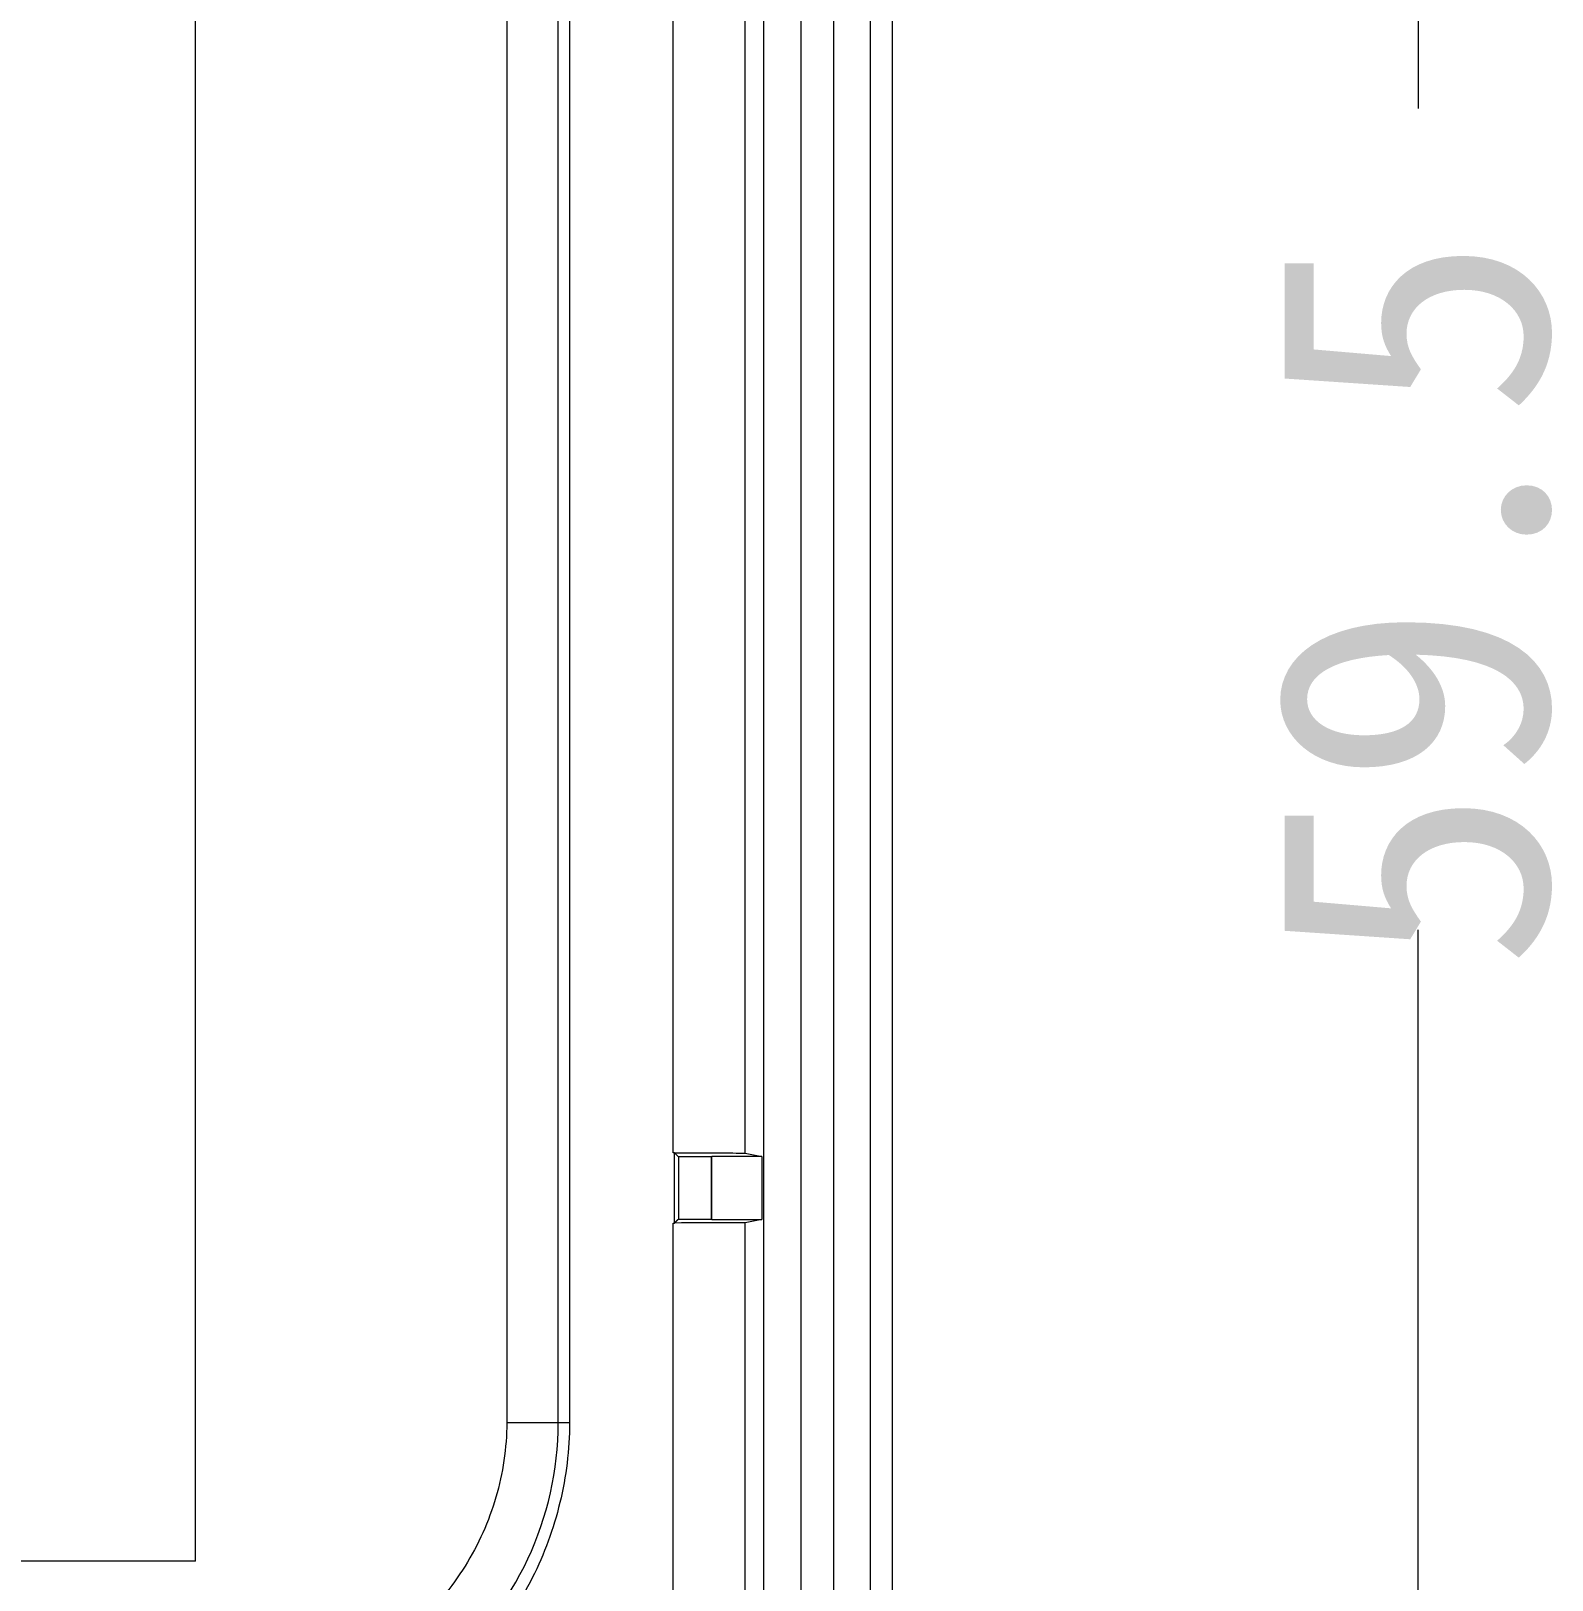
# Model space of a CAD drawing. Header units: inches. Extents: x 0 to 40, y 35.9 to 64.1.
# Drawn here: x 28.446 to 30.338, y 49.511 to 51.437 of the extents above; entities that cross this region are included whole.
import ezdxf

# ---------------------------------------------------------------- set-up
doc = ezdxf.new("R2010")
doc.units = ezdxf.units.IN
doc.header["$MEASUREMENT"] = 0
doc.layers.add('2', color=7, linetype='Continuous')

# ---------------------------------------------------------------- blocks, each defined once
blk = doc.blocks.new('block 1928')
at = {"layer": '2', "color": 7, "lineweight": 18, "true_color": 0xffffff}
blk.add_lwpolyline([(29.2921, 50.0374), (29.2513, 50.0374)], dxfattribs=at)
blk = doc.blocks.new('block 1930')
at = {"layer": '2', "color": 7, "lineweight": 18, "true_color": 0xffffff}
blk.add_lwpolyline([(29.1018, 49.7067), (29.1018, 52.5755)], dxfattribs=at)
blk = doc.blocks.new('block 1947')
at = {"layer": '2', "color": 7, "lineweight": 18, "true_color": 0xffffff}
blk.add_lwpolyline([(29.2927, 49.9595), (29.2927, 50.0377)], dxfattribs=at)
blk = doc.blocks.new('block 1952')
at = {"layer": '2', "color": 7, "lineweight": 18, "true_color": 0xffffff}
blk.add_lwpolyline([(29.2921, 49.9599), (29.2927, 49.9595)], dxfattribs=at)
blk = doc.blocks.new('block 1992')
at = {"layer": '2', "color": 7, "lineweight": 18, "true_color": 0xffffff}
blk.add_lwpolyline([(29.2513, 49.9599), (29.2921, 49.9599)], dxfattribs=at)
blk = doc.blocks.new('block 1999')
at = {"layer": '2', "color": 7, "lineweight": 18, "true_color": 0xffffff}
blk.add_lwpolyline([(29.2921, 50.0374), (29.2921, 49.9599)], dxfattribs=at)
blk = doc.blocks.new('block 2004')
at = {"layer": '2', "color": 7, "lineweight": 18, "true_color": 0xffffff}
blk.add_lwpolyline([(29.355, 50.0377), (29.2927, 50.0377)], dxfattribs=at)
blk = doc.blocks.new('block 2029')
at = {"layer": '2', "color": 7, "lineweight": 18, "true_color": 0xffffff}
blk.add_lwpolyline([(29.355, 49.9595), (29.3345, 49.9554)], dxfattribs=at)
blk = doc.blocks.new('block 2044')
at = {"layer": '2', "color": 7, "lineweight": 18, "true_color": 0xffffff}
blk.add_lwpolyline([(29.0379, 52.5755), (29.0379, 49.7067)], dxfattribs=at)
blk = doc.blocks.new('block 2048')
at = {"layer": '2', "color": 7, "lineweight": 18, "true_color": 0xffffff}
blk.add_lwpolyline([(29.2513, 50.0374), (29.2513, 49.9599)], dxfattribs=at)
blk = doc.blocks.new('block 2054')
at = {"layer": '2', "color": 7, "lineweight": 18, "true_color": 0xffffff}
blk.add_lwpolyline([(29.3345, 50.0418), (29.355, 50.0377)], dxfattribs=at)
blk = doc.blocks.new('block 2057')
at = {"layer": '2', "color": 7, "lineweight": 18, "true_color": 0xffffff}
blk.add_lwpolyline([(29.1158, 52.5755), (29.1158, 49.7067)], dxfattribs=at)
blk = doc.blocks.new('block 2062')
at = {"layer": '2', "color": 7, "lineweight": 18, "true_color": 0xffffff}
blk.add_lwpolyline([(28.6508, 49.5345), (24.9489, 49.5345)], dxfattribs=at)
blk = doc.blocks.new('block 2064')
at = {"layer": '2', "color": 7, "lineweight": 18, "true_color": 0xffffff}
blk.add_lwpolyline([(29.3345, 50.0418), (29.3345, 52.0784)], dxfattribs=at)
blk = doc.blocks.new('block 2069')
at = {"layer": '2', "color": 7, "lineweight": 18, "true_color": 0xffffff}
blk.add_lwpolyline([(28.6508, 49.5345), (28.6508, 52.5634)], dxfattribs=at)
blk = doc.blocks.new('block 2074')
at = {"layer": '2', "color": 7, "lineweight": 18, "true_color": 0xffffff}
blk.add_lwpolyline([(29.355, 50.0377), (29.355, 49.9595)], dxfattribs=at)
blk = doc.blocks.new('block 2090')
at = {"layer": '2', "color": 7, "lineweight": 18, "true_color": 0xffffff}
blk.add_lwpolyline([(29.4442, 52.5382), (29.4442, 49.2752)], dxfattribs=at)
blk = doc.blocks.new('block 2118')
at = {"layer": '2', "color": 7, "lineweight": 18, "true_color": 0xffffff}
blk.add_lwpolyline([(29.4038, 49.2752), (29.4038, 52.5382)], dxfattribs=at)
blk = doc.blocks.new('block 2138')
at = {"layer": '2', "color": 7, "lineweight": 18, "true_color": 0xffffff}
blk.add_lwpolyline([(29.2463, 49.955), (29.2463, 50.0423)], dxfattribs=at)
blk = doc.blocks.new('block 2233')
at = {"layer": '2', "color": 7, "lineweight": 18, "true_color": 0xffffff}
blk.add_lwpolyline([(29.1018, 49.7067), (29.1158, 49.7067)], dxfattribs=at)
blk = doc.blocks.new('block 2236')
at = {"layer": '2', "color": 7, "lineweight": 18, "true_color": 0xffffff}
blk.add_lwpolyline([(29.2513, 50.0374), (29.2463, 50.0423)], dxfattribs=at)
blk = doc.blocks.new('block 2237')
at = {"layer": '2', "color": 7, "lineweight": 18, "true_color": 0xffffff}
blk.add_lwpolyline([(29.2927, 50.0377), (29.2921, 50.0374)], dxfattribs=at)
blk = doc.blocks.new('block 2240')
at = {"layer": '2', "color": 7, "lineweight": 18, "true_color": 0xffffff}
blk.add_lwpolyline([(29.2927, 49.9595), (29.355, 49.9595)], dxfattribs=at)
blk = doc.blocks.new('block 2243')
at = {"layer": '2', "color": 7, "lineweight": 18, "true_color": 0xffffff}
blk.add_lwpolyline([(29.3577, 49.2752), (29.3577, 52.5382)], dxfattribs=at)
blk = doc.blocks.new('block 2247')
at = {"layer": '2', "color": 7, "lineweight": 18, "true_color": 0xffffff}
blk.add_lwpolyline([(29.4897, 52.5563), (29.4897, 49.4215)], dxfattribs=at)
blk = doc.blocks.new('block 2248')
at = {"layer": '2', "color": 7, "lineweight": 18, "true_color": 0xffffff}
blk.add_lwpolyline([(29.5174, 49.4215), (29.5174, 52.5526)], dxfattribs=at)
blk = doc.blocks.new('block 2313')
at = {"layer": '2', "color": 7, "lineweight": 18, "true_color": 0xffffff}
blk.add_open_spline([(28.958, 49.3996), (29.0491, 49.4756), (29.1018, 49.588), (29.1018, 49.7067)], degree=3, dxfattribs=at)
blk = doc.blocks.new('block 2413')
at = {"layer": '2', "color": 7, "lineweight": 18, "true_color": 0xffffff}
blk.add_open_spline([(29.2463, 50.0423), (29.2952, 50.0423), (29.3332, 50.0421), (29.3345, 50.0418)], degree=3, dxfattribs=at)
blk = doc.blocks.new('block 2422')
at = {"layer": '2', "color": 7, "lineweight": 18, "true_color": 0xffffff}
blk.add_open_spline([(29.3345, 49.9554), (29.3332, 49.9552), (29.2952, 49.955), (29.2463, 49.955)], degree=3, dxfattribs=at)
blk = doc.blocks.new('block 2471')
at = {"layer": '2', "color": 7, "lineweight": 18, "true_color": 0xffffff}
blk.add_lwpolyline([(29.1158, 49.7067), (29.1158, 49.7004), (29.1157, 49.6941), (29.1154, 49.6878), (29.1151, 49.6815), (29.1147, 49.6752), (29.1142, 49.669), (29.1135, 49.6627), (29.1128, 49.6565), (29.1121, 49.6503), (29.1112, 49.6441), (29.1102, 49.6379), (29.1091, 49.6317), (29.108, 49.6256), (29.1067, 49.6194), (29.1054, 49.6133), (29.104, 49.6072), (29.1024, 49.6011), (29.1009, 49.5951), (29.0992, 49.5891), (29.0974, 49.5831), (29.0956, 49.5772), (29.0936, 49.5712), (29.0916, 49.5653), (29.0895, 49.5595), (29.0873, 49.5536), (29.085, 49.5478), (29.0826, 49.5421), (29.0802, 49.5363), (29.0776, 49.5306), (29.0751, 49.525), (29.0724, 49.5193), (29.0696, 49.5137), (29.0668, 49.5082), (29.0638, 49.5027), (29.0608, 49.4973), (29.0577, 49.4919), (29.0546, 49.4865), (29.0513, 49.4812), (29.048, 49.4759), (29.0446, 49.4707), (29.0411, 49.4655), (29.0376, 49.4604), (29.034, 49.4554), (29.0302, 49.4504), (29.0265, 49.4454), (29.0226, 49.4405), (29.0187, 49.4357), (29.0147, 49.4309), (29.0106, 49.4262), (29.0065, 49.4215)], dxfattribs=at)
blk = doc.blocks.new('block 2566')
at = {"layer": '2', "color": 7, "lineweight": 18, "true_color": 0xffffff}
blk.add_lwpolyline([(29.3345, 49.2752), (29.3345, 49.2888), (29.3345, 49.3024), (29.3345, 49.316), (29.3345, 49.3296), (29.3345, 49.3432), (29.3345, 49.3568), (29.3345, 49.3704), (29.3345, 49.384), (29.3345, 49.3976), (29.3345, 49.4112), (29.3345, 49.4248), (29.3345, 49.4384), (29.3345, 49.452), (29.3345, 49.4656), (29.3345, 49.4793), (29.3345, 49.4929), (29.3345, 49.5065), (29.3345, 49.5201), (29.3345, 49.5337), (29.3345, 49.5473), (29.3345, 49.5609), (29.3345, 49.5745), (29.3345, 49.5881), (29.3345, 49.6017), (29.3345, 49.6153), (29.3345, 49.6289), (29.3345, 49.6425), (29.3345, 49.6561), (29.3345, 49.6697), (29.3345, 49.6833), (29.3345, 49.6969), (29.3345, 49.7105), (29.3345, 49.7242), (29.3345, 49.7377), (29.3345, 49.7513), (29.3345, 49.765), (29.3345, 49.7786), (29.3345, 49.7922), (29.3345, 49.8058), (29.3345, 49.8194), (29.3345, 49.833), (29.3345, 49.8466), (29.3345, 49.8602), (29.3345, 49.8738), (29.3345, 49.8874), (29.3345, 49.901), (29.3345, 49.9146), (29.3345, 49.9282), (29.3345, 49.9418), (29.3345, 49.9554)], dxfattribs=at)
blk = doc.blocks.new('block 2610')
at = {"layer": '2', "color": 7, "lineweight": 18, "true_color": 0xffffff}
blk.add_open_spline([(29.2447, 49.955), (29.2449, 49.955), (29.2449, 49.955), (29.2449, 49.955), (29.2451, 49.955), (29.2451, 49.955), (29.2451, 49.955), (29.2453, 49.955), (29.2453, 49.955), (29.2453, 49.955), (29.2455, 49.955), (29.2455, 49.955), (29.2455, 49.955), (29.2457, 49.955), (29.2457, 49.955), (29.2457, 49.955), (29.2459, 49.955), (29.2459, 49.955), (29.2459, 49.955), (29.246, 49.955), (29.2461, 49.955), (29.2461, 49.955), (29.2462, 49.955), (29.2463, 49.955), (29.2463, 49.955)], degree=3, knots=[0, 0, 0, 0, 1, 1, 1, 2, 2, 2, 3, 3, 3, 4, 4, 4, 5, 5, 5, 6, 6, 6, 7, 7, 7, 8, 8, 8, 8], dxfattribs=at)
blk = doc.blocks.new('block 2635')
at = {"layer": '2', "color": 7, "lineweight": 18, "true_color": 0xffffff}
blk.add_open_spline([(29.0379, 49.7067), (29.0379, 49.7067), (29.0399, 49.7067), (29.0399, 49.7067), (29.0399, 49.7067), (29.0419, 49.7067), (29.0419, 49.7067), (29.0419, 49.7067), (29.0439, 49.7067), (29.0439, 49.7067), (29.0439, 49.7067), (29.0459, 49.7067), (29.0459, 49.7067), (29.0459, 49.7067), (29.0479, 49.7067), (29.0479, 49.7067), (29.0479, 49.7067), (29.0498, 49.7067), (29.0498, 49.7067), (29.0498, 49.7067), (29.0518, 49.7067), (29.0518, 49.7067), (29.0518, 49.7067), (29.0538, 49.7067), (29.0538, 49.7067), (29.0538, 49.7067), (29.0557, 49.7067), (29.0557, 49.7067), (29.0557, 49.7067), (29.0576, 49.7067), (29.0576, 49.7067), (29.0576, 49.7067), (29.0595, 49.7067), (29.0595, 49.7067), (29.0595, 49.7067), (29.0614, 49.7067), (29.0614, 49.7067), (29.0614, 49.7067), (29.0632, 49.7067), (29.0632, 49.7067), (29.0632, 49.7067), (29.0651, 49.7067), (29.0651, 49.7067), (29.0651, 49.7067), (29.0669, 49.7067), (29.0669, 49.7067), (29.0669, 49.7067), (29.0686, 49.7067), (29.0686, 49.7067), (29.0686, 49.7067), (29.0704, 49.7067), (29.0704, 49.7067), (29.0704, 49.7067), (29.0721, 49.7067), (29.0721, 49.7067), (29.0721, 49.7067), (29.0738, 49.7067), (29.0738, 49.7067), (29.0738, 49.7067), (29.0754, 49.7067), (29.0754, 49.7067), (29.0754, 49.7067), (29.0771, 49.7067), (29.0771, 49.7067), (29.0771, 49.7067), (29.0786, 49.7067), (29.0786, 49.7067), (29.0786, 49.7067), (29.0802, 49.7067), (29.0802, 49.7067), (29.0802, 49.7067), (29.0816, 49.7067), (29.0816, 49.7067), (29.0816, 49.7067), (29.0831, 49.7067), (29.0831, 49.7067), (29.0831, 49.7067), (29.0845, 49.7067), (29.0845, 49.7067), (29.0845, 49.7067), (29.0858, 49.7067), (29.0858, 49.7067), (29.0858, 49.7067), (29.0871, 49.7067), (29.0871, 49.7067), (29.0871, 49.7067), (29.0884, 49.7067), (29.0884, 49.7067), (29.0884, 49.7067), (29.0896, 49.7067), (29.0896, 49.7067), (29.0896, 49.7067), (29.0907, 49.7067), (29.0907, 49.7067), (29.0907, 49.7067), (29.0918, 49.7067), (29.0918, 49.7067), (29.0918, 49.7067), (29.0929, 49.7067), (29.0929, 49.7067), (29.0929, 49.7067), (29.0939, 49.7067), (29.0939, 49.7067), (29.0939, 49.7067), (29.0948, 49.7067), (29.0948, 49.7067), (29.0948, 49.7067), (29.0957, 49.7067), (29.0957, 49.7067), (29.0957, 49.7067), (29.0965, 49.7067), (29.0965, 49.7067), (29.0965, 49.7067), (29.0973, 49.7067), (29.0973, 49.7067), (29.0973, 49.7067), (29.098, 49.7067), (29.098, 49.7067), (29.098, 49.7067), (29.0986, 49.7067), (29.0986, 49.7067), (29.0986, 49.7067), (29.0992, 49.7067), (29.0992, 49.7067), (29.0992, 49.7067), (29.0998, 49.7067), (29.0998, 49.7067), (29.0998, 49.7067), (29.1002, 49.7067), (29.1002, 49.7067), (29.1002, 49.7067), (29.1007, 49.7067), (29.1007, 49.7067), (29.1007, 49.7067), (29.101, 49.7067), (29.101, 49.7067), (29.101, 49.7067), (29.1013, 49.7067), (29.1013, 49.7067), (29.1013, 49.7067), (29.1015, 49.7067), (29.1015, 49.7067), (29.1017, 49.7067), (29.1018, 49.7067), (29.1018, 49.7067)], degree=3, knots=[0, 0, 0, 0, 1, 1, 1, 2, 2, 2, 3, 3, 3, 4, 4, 4, 5, 5, 5, 6, 6, 6, 7, 7, 7, 8, 8, 8, 9, 9, 9, 10, 10, 10, 11, 11, 11, 12, 12, 12, 13, 13, 13, 14, 14, 14, 15, 15, 15, 16, 16, 16, 17, 17, 17, 18, 18, 18, 19, 19, 19, 20, 20, 20, 21, 21, 21, 22, 22, 22, 23, 23, 23, 24, 24, 24, 25, 25, 25, 26, 26, 26, 27, 27, 27, 28, 28, 28, 29, 29, 29, 30, 30, 30, 31, 31, 31, 32, 32, 32, 33, 33, 33, 34, 34, 34, 35, 35, 35, 36, 36, 36, 37, 37, 37, 38, 38, 38, 39, 39, 39, 40, 40, 40, 41, 41, 41, 42, 42, 42, 43, 43, 43, 44, 44, 44, 45, 45, 45, 46, 46, 46, 47, 47, 47, 48, 48, 48, 48], dxfattribs=at)
blk = doc.blocks.new('block 2669')
at = {"layer": '2', "color": 7, "lineweight": 18, "true_color": 0xffffff}
blk.add_open_spline([(29.2463, 50.0423), (29.2462, 50.0423), (29.2461, 50.0423), (29.2461, 50.0423), (29.246, 50.0423), (29.246, 50.0423), (29.246, 50.0423), (29.2458, 50.0423), (29.2458, 50.0423), (29.2458, 50.0423), (29.2456, 50.0423), (29.2456, 50.0423), (29.2456, 50.0423), (29.2454, 50.0423), (29.2454, 50.0423), (29.2454, 50.0423), (29.2452, 50.0423), (29.2452, 50.0423), (29.2452, 50.0423), (29.245, 50.0423), (29.245, 50.0423), (29.245, 50.0423), (29.2448, 50.0423), (29.2448, 50.0423), (29.2448, 50.0423)], degree=3, knots=[0, 0, 0, 0, 1, 1, 1, 2, 2, 2, 3, 3, 3, 4, 4, 4, 5, 5, 5, 6, 6, 6, 7, 7, 7, 8, 8, 8, 8], dxfattribs=at)
blk = doc.blocks.new('block 2672')
at = {"layer": '2', "color": 7, "lineweight": 18, "true_color": 0xffffff}
blk.add_lwpolyline([(29.0379, 49.7067), (29.0378, 49.7008), (29.0376, 49.6949), (29.0374, 49.689), (29.037, 49.6832), (29.0365, 49.6773), (29.0359, 49.6715), (29.0352, 49.6656), (29.0344, 49.6598), (29.0335, 49.654), (29.0325, 49.6482), (29.0314, 49.6424), (29.0302, 49.6367), (29.0289, 49.631), (29.0275, 49.6253), (29.026, 49.6196), (29.0244, 49.6139), (29.0227, 49.6083), (29.0209, 49.6027), (29.019, 49.5971), (29.017, 49.5916), (29.015, 49.5861), (29.0128, 49.5806), (29.0105, 49.5752), (29.0082, 49.5698), (29.0057, 49.5645), (29.0032, 49.5592), (29.0005, 49.5539), (28.9978, 49.5487), (28.995, 49.5435), (28.9921, 49.5384), (28.9891, 49.5334), (28.9861, 49.5283), (28.9829, 49.5234), (28.9797, 49.5185), (28.9764, 49.5136), (28.973, 49.5088), (28.9695, 49.5041), (28.9659, 49.4994), (28.9623, 49.4948), (28.9585, 49.4903), (28.9548, 49.4858), (28.9509, 49.4814), (28.9469, 49.477), (28.9429, 49.4728), (28.9388, 49.4686), (28.9346, 49.4645), (28.9303, 49.4604), (28.926, 49.4564), (28.9215, 49.4526), (28.9171, 49.4488)], dxfattribs=at)
blk = doc.blocks.new('block 2676')
at = {"layer": '2', "color": 7, "lineweight": 18, "true_color": 0xffffff}
blk.add_lwpolyline([(29.2447, 50.0423), (29.2447, 50.083), (29.2447, 50.1237), (29.2447, 50.1644), (29.2447, 50.2052), (29.2447, 50.2459), (29.2447, 50.2866), (29.2447, 50.3273), (29.2447, 50.368), (29.2447, 50.4087), (29.2447, 50.4494), (29.2447, 50.4901), (29.2447, 50.5309), (29.2447, 50.5716), (29.2447, 50.6123), (29.2447, 50.653), (29.2447, 50.6937), (29.2447, 50.7344), (29.2447, 50.7751), (29.2447, 50.8158), (29.2447, 50.8566), (29.2447, 50.8973), (29.2447, 50.938), (29.2447, 50.9787), (29.2447, 51.0194), (29.2447, 51.0601), (29.2447, 51.1008), (29.2447, 51.1415), (29.2447, 51.1822), (29.2447, 51.223), (29.2447, 51.2637), (29.2447, 51.3044), (29.2447, 51.3451), (29.2447, 51.3858), (29.2447, 51.4265), (29.2447, 51.4672), (29.2447, 51.5079), (29.2447, 51.5486), (29.2447, 51.5893), (29.2447, 51.6301), (29.2447, 51.6708), (29.2447, 51.7115), (29.2447, 51.7522), (29.2447, 51.7929), (29.2447, 51.8336), (29.2447, 51.8743), (29.2447, 51.915), (29.2447, 51.9557), (29.2447, 51.9964), (29.2447, 52.0372), (29.2447, 52.0779)], dxfattribs=at)
blk = doc.blocks.new('block 2722')
at = {"layer": '2', "color": 7, "lineweight": 18, "true_color": 0xffffff}
blk.add_lwpolyline([(29.2447, 49.3395), (29.2447, 49.3518), (29.2447, 49.3642), (29.2447, 49.3765), (29.2447, 49.3888), (29.2447, 49.4011), (29.2447, 49.4134), (29.2447, 49.4257), (29.2447, 49.438), (29.2447, 49.4503), (29.2447, 49.4626), (29.2447, 49.4749), (29.2447, 49.4872), (29.2447, 49.4995), (29.2447, 49.5118), (29.2447, 49.5241), (29.2447, 49.5365), (29.2447, 49.5488), (29.2447, 49.5611), (29.2447, 49.5734), (29.2447, 49.5857), (29.2447, 49.598), (29.2447, 49.6103), (29.2447, 49.6226), (29.2447, 49.6349), (29.2447, 49.6472), (29.2447, 49.6595), (29.2447, 49.6719), (29.2447, 49.6842), (29.2447, 49.6965), (29.2447, 49.7088), (29.2447, 49.7211), (29.2447, 49.7334), (29.2447, 49.7457), (29.2447, 49.758), (29.2447, 49.7703), (29.2447, 49.7826), (29.2447, 49.7949), (29.2447, 49.8073), (29.2447, 49.8196), (29.2447, 49.8319), (29.2447, 49.8442), (29.2447, 49.8565), (29.2447, 49.8688), (29.2447, 49.8811), (29.2447, 49.8934), (29.2447, 49.9057), (29.2447, 49.918), (29.2447, 49.9303), (29.2447, 49.9427), (29.2447, 49.955)], dxfattribs=at)
blk = doc.blocks.new('block 2875')
at = {"layer": '2', "color": 7, "lineweight": 18, "true_color": 0xffffff}
blk.add_open_spline([(29.2463, 49.955), (29.2464, 49.9551), (29.2466, 49.9552), (29.2466, 49.9552), (29.2467, 49.9553), (29.2467, 49.9553), (29.2467, 49.9553), (29.2468, 49.9554), (29.2469, 49.9555), (29.2469, 49.9555), (29.247, 49.9556), (29.2471, 49.9557), (29.2471, 49.9557), (29.2472, 49.9558), (29.2473, 49.956), (29.2473, 49.956), (29.2474, 49.9561), (29.2475, 49.9562), (29.2475, 49.9562), (29.2476, 49.9562), (29.2477, 49.9563), (29.2477, 49.9563), (29.2478, 49.9564), (29.2479, 49.9565), (29.2479, 49.9565), (29.248, 49.9566), (29.2481, 49.9567), (29.2481, 49.9567), (29.2482, 49.9568), (29.2483, 49.9569), (29.2483, 49.9569), (29.2484, 49.957), (29.2485, 49.9571), (29.2485, 49.9571), (29.2486, 49.9572), (29.2487, 49.9573), (29.2487, 49.9573), (29.2488, 49.9574), (29.2489, 49.9575), (29.2489, 49.9575), (29.249, 49.9576), (29.2491, 49.9577), (29.2491, 49.9577), (29.2492, 49.9578), (29.2493, 49.9579), (29.2493, 49.9579), (29.2494, 49.958), (29.2495, 49.9581), (29.2495, 49.9581), (29.2496, 49.9582), (29.2497, 49.9583), (29.2497, 49.9583), (29.2498, 49.9584), (29.2499, 49.9585), (29.2499, 49.9585), (29.25, 49.9586), (29.2501, 49.9587), (29.2501, 49.9587), (29.2502, 49.9588), (29.2503, 49.9589), (29.2503, 49.9589), (29.2504, 49.959), (29.2505, 49.9591), (29.2505, 49.9591), (29.2506, 49.9592), (29.2507, 49.9593), (29.2507, 49.9593), (29.2508, 49.9594), (29.2509, 49.9595), (29.2509, 49.9595), (29.251, 49.9596), (29.2511, 49.9597), (29.2511, 49.9597), (29.2512, 49.9598), (29.2513, 49.9599), (29.2513, 49.9599)], degree=3, knots=[0, 0, 0, 0, 1, 1, 1, 2, 2, 2, 3, 3, 3, 4, 4, 4, 5, 5, 5, 6, 6, 6, 7, 7, 7, 8, 8, 8, 9, 9, 9, 10, 10, 10, 11, 11, 11, 12, 12, 12, 13, 13, 13, 14, 14, 14, 15, 15, 15, 16, 16, 16, 17, 17, 17, 18, 18, 18, 19, 19, 19, 20, 20, 20, 21, 21, 21, 22, 22, 22, 23, 23, 23, 24, 24, 24, 25, 25, 25, 25], dxfattribs=at)
blk = doc.blocks.new('block 3648')
at = {"color": 5, "lineweight": 18, "true_color": 0x0000ff}
blk.add_lwpolyline([(30.1709, 52.6644), (30.1709, 51.3411)], dxfattribs=at)
blk = doc.blocks.new('block 3649')
at = {"color": 5, "lineweight": 18, "true_color": 0x0000ff}
blk.add_lwpolyline([(30.1709, 48.9961), (30.1709, 50.3194)], dxfattribs=at)
blk = doc.blocks.new('block 3652')
at = {"color": 4, "true_color": 0x00ffff, "insert": (30.3375, 50.2694), "char_height": 0.336544, "attachment_point": 7, "rotation": 90}
blk.add_mtext('\\fTxt|b0|i0|c0|p34;\\W1;59.5', dxfattribs=at)
blk = doc.blocks.new('block 3645')
for name in ['block 3648', 'block 3652', 'block 3649']:
    blk.add_blockref(name, (0, 0))

msp = doc.modelspace()

# ---------------------------------------------------------------- block references
msp.add_blockref('block 3645', (0, 0))
at = {"layer": '2'}
for name in ['block 2044', 'block 1930', 'block 2057', 'block 2069', 'block 2247', 'block 2243', 'block 2118', 'block 2090', 'block 2248', 'block 2676', 'block 2064', 'block 2669', 'block 2138', 'block 2236', 'block 2413', 'block 1928', 'block 2048', 'block 2237', 'block 1999', 'block 1947', 'block 2004', 'block 2054', 'block 2074', 'block 2610', 'block 2722', 'block 2875', 'block 2422', 'block 1992', 'block 1952', 'block 2240', 'block 2029', 'block 2566', 'block 2672', 'block 2313', 'block 2471', 'block 2635', 'block 2233', 'block 2062']:
    msp.add_blockref(name, (0, 0), dxfattribs=at)

doc.saveas('drawing.dxf')
